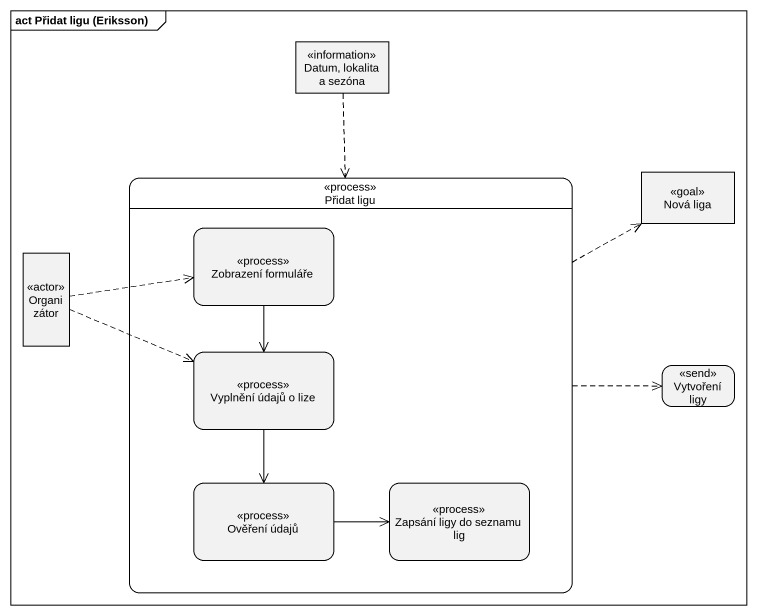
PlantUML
@startuml
mainframe act Přidat ligu (Eriksson)
hide empty description
state "Datum, lokalita a sezóna" as Datum_lokalita_a_sezóna <<information>>
state "Přidat ligu" as Přidat_ligu <<process>> {
  state "Zobrazení formuláře" as Zobrazení_formuláře <<process>>
  state "Vyplnění údajů o lize" as Vyplnění_údajů_o_lize <<process>>
  state "Ověření údajů" as Ověření_údajů <<process>>
  state "Zapsání ligy do seznamu lig" as Zapsání_ligy_do_seznamu_lig <<process>>
}
state "Nová liga" as Nová_liga <<goal>>
state Organizátor <<actor>>
state "Vytvoření ligy" as Vytvoření_ligy <<send>>
Datum_lokalita_a_sezóna -[dashed]-> Přidat_ligu
Přidat_ligu -right[dashed]-> Nová_liga
Přidat_ligu -right[dashed]-> Vytvoření_ligy
Organizátor -right[dashed]-> Zobrazení_formuláře
Organizátor -right[dashed]-> Vyplnění_údajů_o_lize
Zobrazení_formuláře --> Vyplnění_údajů_o_lize
Vyplnění_údajů_o_lize --> Ověření_údajů
Ověření_údajů -right-> Zapsání_ligy_do_seznamu_lig
@enduml
